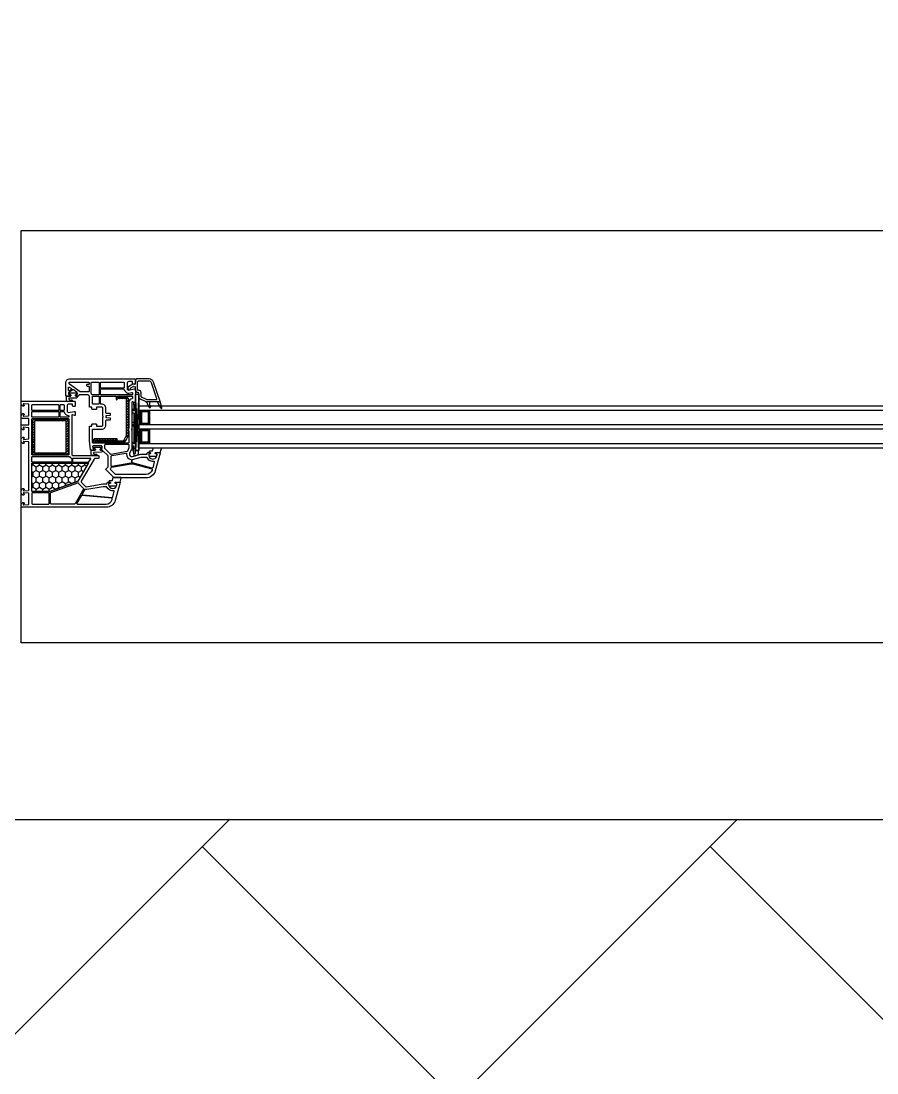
# Model space of a CAD drawing. Header units: millimetres. Extents: x 53645 to 137188, y 78097 to 135533.
# Drawn here: x 68931 to 69658, y 84488 to 85381 of the extents above; entities that cross this region are included whole.
import ezdxf

# ---------------------------------------------------------------- set-up
doc = ezdxf.new("R2010")
doc.units = ezdxf.units.MM
doc.layers.add('GP-POKRITIE1', color=7, linetype='Continuous', lineweight=9)

# ---------------------------------------------------------------- blocks, each defined once
blk = doc.blocks.new('3432')
h = blk.add_hatch()
h.set_pattern_fill('HONEY', color=0, angle=90, style=0)
h.set_pattern_definition([(90, (-10242.5072, 212.3572), (2.74963, 4.7625), [3.175, -6.35]), (330, (-10242.5072, 212.3572), (2.74963, -4.7625), [3.175, -6.35]), (30, (-10242.5072, 212.3572), (5.49926, 6e-07), [-6.35, 3.175])])
h.paths.add_polyline_path([(-10114.13, 302.59, -0.57735), (-10113.7, 301.84), (-10121.38, 288.53, 0.079163), (-10121.77, 287.5, -0.259107), (-10122.09, 287.14), (-10145.77, 278.52, -0.087489), (-10145.94, 278.49), (-10160.65, 278.49, -0.414214), (-10161.15, 278.99), (-10161.15, 302.09, -0.414214), (-10160.65, 302.59)])
at = {"color": 0}
for p, q in [((-10079.37, 365.65), (-10079.37, 367.27)), ((-10079.12, 367.7), (-10075.57, 369.75)), ((-10077.12, 366.55), (-10075.36, 367.56)), ((-10075.57, 369.75), (-10073.96, 369.47)), ((-10075.02, 367.62), (-10073.78, 367.4)), ((-10072.62, 374), (-10073.37, 373.25)), ((-10073.37, 369.96), (-10073.37, 373.25)), ((-10073.37, 364.6), (-10073.37, 366.91)), ((-10061.74, 374), (-10072.62, 374)), ((-10071.47, 364.9), (-10071.47, 371.6)), ((-10061.65, 372.1), (-10070.97, 372.1)), ((-10055.13, 357.06), (-10059.75, 370.68)), ((-10052.39, 354.9), (-10057.95, 371.29)), ((-10087.85, 358.76), (-10087.78, 358.83)), ((-10087.02, 357.33), (-10085.52, 358.83)), ((-10084.76, 357.33), (-10083.26, 358.83)), ((-10082.49, 357.33), (-10081.02, 358.8)), ((-10080.85, 356.71), (-10079.66, 357.9)), ((-10077.37, 365.65), (-10077.37, 366.11)), ((-10070.39, 313.17), (-10073.38, 361.18)), ((-10070.39, 361.18), (-10073.38, 313.17)), ((-10070.87, 362.5), (-10071.27, 362.5)), ((-10070.57, 364.4), (-10070.97, 364.4)), ((-10070.37, 358.92), (-10070.37, 362)), ((-10068.47, 358.92), (-10068.47, 362.3)), ((-10064.04, 356.45), (-10068.19, 358.47)), ((-10080.85, 354.45), (-10079.35, 355.95)), ((-10080.85, 352.19), (-10079.35, 353.69)), ((-10080.85, 349.92), (-10079.35, 351.42)), ((-10080.85, 347.66), (-10079.35, 349.16)), ((-10073.37, 353.61), (-10075.07, 354.07)), ((-10075.07, 354.07), (-10075.07, 351.67)), ((-10073.37, 351.67), (-10075.07, 351.67)), ((-10074.57, 351.67), (-10074.57, 346.97)), ((-10073.37, 310.65), (-10073.37, 353.61)), ((-10064.87, 354.74), (-10069.02, 356.76)), ((-10055.6, 356.4), (-10063.82, 356.4)), ((-10052.67, 354.5), (-10063.82, 354.5)), ((-10062.92, 352.48), (-10063.28, 354.5)), ((-10061.48, 354.32), (-10061.48, 354.5)), ((-10051.68, 349.2), (-10054.67, 354.5)), ((-10050.94, 349.5), (-10052.38, 354.88)), ((-10052.37, 354.8), (-10052.37, 354.8)), ((-10160.42, 338.68), (-10159.35, 339.75)), ((-10158.68, 338.3), (-10157.18, 339.8)), ((-10156.56, 338.3), (-10155.06, 339.8)), ((-10154.44, 338.3), (-10152.94, 339.8)), ((-10152.32, 338.3), (-10150.82, 339.8)), ((-10150.2, 338.3), (-10148.7, 339.8)), ((-10148.08, 338.3), (-10146.58, 339.8)), ((-10145.95, 338.3), (-10144.45, 339.8)), ((-10143.83, 338.3), (-10142.33, 339.8)), ((-10141.71, 338.3), (-10140.21, 339.8)), ((-10139.59, 338.3), (-10138.09, 339.8)), ((-10137.47, 338.3), (-10135.97, 339.8)), ((-10135.35, 338.3), (-10133.85, 339.8)), ((-10133.23, 338.3), (-10131.74, 339.78)), ((-10080.85, 345.4), (-10079.35, 346.9)), ((-10080.85, 343.13), (-10079.35, 344.63)), ((-10080.85, 340.87), (-10079.35, 342.37)), ((-10080.85, 338.61), (-10079.35, 340.11)), ((-10074.57, 347.97), (-10076.37, 347.97)), ((-10076.37, 347.97), (-10076.37, 316.97)), ((-10074.57, 346.97), (-10076.37, 346.97)), ((-10074.57, 344.97), (-10076.37, 344.97)), ((-10074.57, 344.97), (-10074.57, 318.97)), ((-10073.37, 341.2), (-10073.37, 317)), ((-10067.91, 347.28), (-10068.91, 347.28)), ((-10067.91, 346.28), (-10068.91, 346.28)), ((-10067.91, 346.28), (-10068.91, 346.28)), ((-10067.91, 345.28), (-10068.91, 345.28)), ((-10067.91, 344.28), (-10068.91, 344.28)), ((-10067.91, 343.28), (-10068.91, 343.28)), ((-10067.91, 342.28), (-10068.91, 342.28)), ((-10067.91, 341.28), (-10068.91, 341.28)), ((-10067.91, 340.28), (-10068.91, 340.28)), ((-10067.91, 346.28), (-10067.91, 347.28)), ((-10066.91, 347.28), (-10066.91, 346.28)), ((-10065.91, 347.28), (-10065.91, 346.28)), ((-10064.91, 347.28), (-10064.91, 346.28)), ((-10063.91, 347.28), (-10063.91, 346.28)), ((-10062.91, 347.28), (-10062.91, 346.28)), ((-10062.41, 347.28), (-10061.41, 347.28)), ((-10062.41, 346.28), (-10062.41, 347.28)), ((-10062.41, 346.28), (-10061.41, 346.28)), ((-10062.41, 346.28), (-10061.41, 346.28)), ((-10062.41, 345.28), (-10061.41, 345.28)), ((-10062.41, 344.28), (-10061.41, 344.28)), ((-10062.41, 343.28), (-10061.41, 343.28)), ((-10062.41, 342.28), (-10061.41, 342.28)), ((-10062.41, 341.28), (-10061.41, 341.28)), ((-10062.41, 340.28), (-10061.41, 340.28)), ((-10160.47, 336.51), (-10158.97, 338.01)), ((-10160.47, 334.39), (-10158.97, 335.89)), ((-10160.47, 332.27), (-10158.97, 333.77)), ((-10160.47, 330.15), (-10158.97, 331.65)), ((-10131.97, 337.43), (-10130.57, 338.83)), ((-10131.97, 335.31), (-10130.47, 336.81)), ((-10131.97, 333.19), (-10130.47, 334.69)), ((-10131.97, 331.07), (-10130.47, 332.57)), ((-10080.85, 336.35), (-10079.35, 337.85)), ((-10080.85, 334.08), (-10079.35, 335.58)), ((-10080.85, 331.82), (-10079.35, 333.32)), ((-10080.85, 329.56), (-10079.35, 331.06)), ((-10074.57, 336.97), (-10076.37, 336.97)), ((-10074.57, 334.97), (-10076.37, 334.97)), ((-10074.57, 333.97), (-10076.37, 333.97)), ((-10067.91, 339.28), (-10068.91, 339.28)), ((-10067.91, 338.28), (-10068.91, 338.28)), ((-10067.91, 337.28), (-10068.91, 337.28)), ((-10067.91, 336.28), (-10068.91, 336.28)), ((-10067.91, 331.28), (-10068.91, 331.28)), ((-10067.91, 336.28), (-10067.91, 335.28)), ((-10067.91, 330.28), (-10067.91, 331.28)), ((-10066.91, 336.28), (-10066.91, 335.28)), ((-10066.91, 331.28), (-10066.91, 330.28)), ((-10065.91, 336.28), (-10065.91, 335.28)), ((-10065.91, 331.28), (-10065.91, 330.28)), ((-10064.91, 336.28), (-10064.91, 335.28)), ((-10064.91, 331.28), (-10064.91, 330.28)), ((-10063.91, 336.28), (-10063.91, 335.28)), ((-10063.91, 331.28), (-10063.91, 330.28)), ((-10062.91, 336.28), (-10062.91, 335.28)), ((-10062.91, 331.28), (-10062.91, 330.28)), ((-10062.41, 339.28), (-10061.41, 339.28)), ((-10062.41, 338.28), (-10061.41, 338.28)), ((-10062.41, 337.28), (-10061.41, 337.28)), ((-10062.41, 336.28), (-10062.41, 335.28)), ((-10062.41, 336.28), (-10061.41, 336.28)), ((-10062.41, 331.28), (-10061.41, 331.28)), ((-10062.41, 330.28), (-10062.41, 331.28)), ((-10160.47, 328.02), (-10158.97, 329.52)), ((-10160.47, 325.9), (-10158.97, 327.4)), ((-10160.47, 323.78), (-10158.97, 325.28)), ((-10160.47, 321.66), (-10158.97, 323.16)), ((-10131.97, 328.95), (-10130.47, 330.45)), ((-10131.97, 326.83), (-10130.47, 328.33)), ((-10131.97, 324.7), (-10130.47, 326.2)), ((-10131.97, 322.58), (-10130.47, 324.08)), ((-10131.97, 320.46), (-10130.47, 321.96)), ((-10109, 321.78), (-10107.32, 323.45)), ((-10108.27, 320.24), (-10106.98, 321.53)), ((-10106.63, 321.87), (-10105.06, 323.45)), ((-10106.22, 320.03), (-10104.72, 321.53)), ((-10104.37, 321.87), (-10102.79, 323.45)), ((-10103.95, 320.03), (-10102.45, 321.53)), ((-10102.11, 321.87), (-10100.53, 323.45)), ((-10101.69, 320.03), (-10100.19, 321.53)), ((-10099.85, 321.87), (-10098.27, 323.45)), ((-10099.43, 320.03), (-10097.93, 321.53)), ((-10097.58, 321.87), (-10096, 323.45)), ((-10097.17, 320.03), (-10095.67, 321.53)), ((-10095.32, 321.87), (-10093.74, 323.45)), ((-10094.9, 320.03), (-10093.4, 321.53)), ((-10093.06, 321.87), (-10091.48, 323.45)), ((-10092.64, 320.03), (-10091.14, 321.53)), ((-10090.8, 321.87), (-10089.22, 323.45)), ((-10090.38, 320.03), (-10088.88, 321.53)), ((-10088.12, 320.03), (-10086.62, 321.53)), ((-10085.85, 320.03), (-10084.35, 321.53)), ((-10083.59, 320.03), (-10081.11, 322.51)), ((-10082.2, 323.68), (-10079.35, 326.53)), ((-10080.85, 327.3), (-10079.35, 328.8)), ((-10067.91, 330.28), (-10068.91, 330.28)), ((-10067.91, 330.28), (-10068.91, 330.28)), ((-10067.91, 329.28), (-10068.91, 329.28)), ((-10067.91, 328.28), (-10068.91, 328.28)), ((-10067.91, 327.28), (-10068.91, 327.28)), ((-10067.91, 326.28), (-10068.91, 326.28)), ((-10067.91, 325.28), (-10068.91, 325.28)), ((-10067.91, 324.28), (-10068.91, 324.28)), ((-10067.91, 323.28), (-10068.91, 323.28)), ((-10067.91, 322.28), (-10068.91, 322.28)), ((-10062.41, 330.28), (-10061.41, 330.28)), ((-10062.41, 330.28), (-10061.41, 330.28)), ((-10062.41, 329.28), (-10061.41, 329.28)), ((-10062.41, 328.28), (-10061.41, 328.28)), ((-10062.41, 327.28), (-10061.41, 327.28)), ((-10062.41, 326.28), (-10061.41, 326.28)), ((-10062.41, 325.28), (-10061.41, 325.28)), ((-10062.41, 324.28), (-10061.41, 324.28)), ((-10062.41, 323.28), (-10061.41, 323.28)), ((-10062.41, 322.28), (-10061.41, 322.28)), ((-10160.47, 319.54), (-10158.97, 321.04)), ((-10160.47, 317.42), (-10158.97, 318.92)), ((-10160.47, 315.3), (-10158.97, 316.8)), ((-10160.47, 313.17), (-10158.97, 314.67)), ((-10131.97, 318.34), (-10130.47, 319.84)), ((-10131.97, 316.22), (-10130.47, 317.72)), ((-10131.97, 314.1), (-10130.47, 315.6)), ((-10131.97, 311.98), (-10130.47, 313.48)), ((-10074.57, 319.97), (-10076.37, 319.97)), ((-10074.57, 318.97), (-10076.37, 318.97)), ((-10074.57, 316.97), (-10076.37, 316.97)), ((-10076.37, 316.97), (-10074.57, 310.37)), ((-10074.57, 318.97), (-10074.57, 319.57)), ((-10074.57, 310.37), (-10074.57, 316.97)), ((-10074.57, 310.65), (-10074.57, 316.97)), ((-10073.37, 314.97), (-10074.57, 314.97)), ((-10070.81, 312.87), (-10073.37, 312.87)), ((-10070.81, 309.82), (-10070.81, 312.87)), ((-10067.91, 321.28), (-10068.91, 321.28)), ((-10067.91, 320.28), (-10068.91, 320.28)), ((-10067.91, 320.28), (-10067.91, 319.28)), ((-10066.91, 320.28), (-10066.91, 319.28)), ((-10065.91, 320.28), (-10065.91, 319.28)), ((-10064.91, 320.28), (-10064.91, 319.28)), ((-10063.91, 320.28), (-10063.91, 319.28)), ((-10062.91, 320.28), (-10062.91, 319.28)), ((-10062.41, 321.28), (-10061.41, 321.28)), ((-10062.41, 320.28), (-10062.41, 319.28)), ((-10062.41, 320.28), (-10061.41, 320.28)), ((-10160.45, 311.07), (-10158.97, 312.55)), ((-10159.51, 309.9), (-10158.1, 311.3)), ((-10157.48, 309.8), (-10155.98, 311.3)), ((-10155.36, 309.8), (-10153.86, 311.3)), ((-10153.24, 309.8), (-10151.74, 311.3)), ((-10151.12, 309.8), (-10149.62, 311.3)), ((-10149, 309.8), (-10147.5, 311.3)), ((-10146.88, 309.8), (-10145.72, 310.95)), ((-10144.76, 309.8), (-10143.26, 311.3)), ((-10142.63, 309.8), (-10141.13, 311.3)), ((-10140.51, 309.8), (-10139.01, 311.3)), ((-10138.39, 309.8), (-10136.89, 311.3)), ((-10136.27, 309.8), (-10134.77, 311.3)), ((-10134.15, 309.8), (-10132.65, 311.3)), ((-10132.03, 309.8), (-10130.47, 311.36)), ((-10074.57, 310.37), (-10073.37, 310.65)), ((-10074.57, 310.39), (-10074.57, 308.52)), ((-10074.57, 308.52), (-10073.37, 308.85)), ((-10073.37, 309.14), (-10070.81, 309.82)), ((-10073.37, 308.85), (-10073.37, 309.14))]:
    blk.add_line(p, q, dxfattribs=at)
for points in [[(-10170.43, 500), (-8570.43, 500), (-8570.43, 150), (-10170.43, 150)], [(-10070.39, 315.18), (-10070.39, 313.17), (-10073.38, 313.17), (-10073.38, 361.18), (-10070.39, 361.18)], [(-9408.43, 347.28), (-10070.39, 347.28), (-10070.39, 351.28), (-9408.43, 351.28)], [(-10068.91, 347.28), (-10061.41, 347.28), (-10061.41, 335.28), (-10068.91, 335.28)], [(-10067.91, 346.28), (-10062.41, 346.28), (-10062.41, 336.28), (-10067.91, 336.28)], [(-9408.43, 331.28), (-10070.39, 331.28), (-10070.39, 335.28), (-9408.43, 335.28)], [(-10068.91, 331.28), (-10061.41, 331.28), (-10061.41, 319.28), (-10068.91, 319.28)], [(-10067.91, 330.28), (-10062.41, 330.28), (-10062.41, 320.28), (-10067.91, 320.28)], [(-9408.43, 315.28), (-10070.39, 315.28), (-10070.39, 319.28), (-9408.43, 319.28)]]:
    blk.add_lwpolyline(points, close=True, dxfattribs=at)
for points in [[(-10074.12, 374), (-10073.37, 373.25), (-10073.37, 372.75), (-10073.56, 369.97, -0.446275), (-10074.14, 369.51), (-10075.26, 369.7, -0.36397), (-10075.67, 370.2), (-10075.67, 371.2, 0.414214), (-10076.17, 371.7), (-10078.87, 371.7, 0.414214), (-10080.37, 370.2), (-10080.37, 365.43), (-10079.37, 364.43), (-10074.15, 365.49, -0.454146), (-10073.55, 365.03), (-10073.38, 362.41, -0.016582), (-10073.37, 362.21), (-10073.37, 354.3, -0.493145), (-10073.75, 354.01), (-10075.74, 354.54, 0.493145), (-10076.37, 354.06), (-10076.37, 331.71, -0.201513), (-10076.52, 331.36, 0.420084), (-10076.52, 330.64, -0.201513), (-10076.37, 330.29), (-10076.37, 315), (-10078.2, 310.8, 0.628383), (-10075.85, 308.07), (-10068.64, 310), (-10063.87, 310, 0.414214), (-10063.37, 310.5, -0.414214), (-10062.37, 311.5), (-10060.72, 311.5), (-10060.55, 311.2, -0.57735), (-10061.07, 310.3), (-10061.51, 310.3, 0.38517), (-10062, 309.85, 1.105542), (-10055.04, 309.85, 0.38517), (-10055.54, 310.3), (-10055.97, 310.3, -0.57735), (-10056.49, 311.2), (-10056.32, 311.5), (-10052.67, 311.5, -0.493145), (-10052.38, 311.12), (-10056.45, 295.93, -0.339454), (-10064.18, 290), (-10090.96, 290, -0.198912), (-10091.66, 290.29), (-10098.22, 296.85, -0.414214), (-10098.22, 297.56), (-10096.52, 299.27, 0.198912), (-10096.37, 299.62), (-10096.37, 308.29, 0.198912), (-10096.52, 308.65), (-10101.22, 313.35, 0.198912), (-10101.58, 313.5), (-10103.02, 313.5), (-10103.19, 313.8, -0.57735), (-10102.67, 314.7), (-10102.17, 314.7, 0.414214), (-10101.67, 315.2), (-10101.67, 316.6, 0.414214), (-10102.17, 317.1), (-10109.16, 317.1, 0.455633), (-10109.65, 316.53), (-10109.46, 315.13, 0.373972), (-10108.96, 314.7), (-10107.77, 314.7, -0.57735), (-10107.25, 313.8), (-10107.42, 313.5), (-10110.81, 313.5, -0.373885), (-10111.31, 313.93), (-10112.37, 321.5), (-10112.37, 333.6, -0.414214), (-10112.07, 333.9), (-10110.47, 333.9, 0.414214), (-10110.17, 334.2), (-10110.17, 335.6, -0.414214), (-10109.87, 335.9), (-10106.77, 335.9, -0.414214), (-10106.47, 335.6), (-10106.47, 334.4, 0.414214), (-10105.97, 333.9), (-10101.87, 333.9, 0.414214), (-10100.87, 334.9), (-10100.87, 341.29, -0.201513), (-10100.72, 341.64, 0.420084), (-10100.72, 342.36, -0.201513), (-10100.87, 342.71), (-10100.87, 349.1, 0.414214), (-10101.87, 350.1), (-10105.97, 350.1, 0.414214), (-10106.47, 349.6), (-10106.47, 348.4, -0.414214), (-10106.77, 348.1), (-10109.87, 348.1, -0.414214), (-10110.17, 348.4), (-10110.17, 349.8, 0.414214), (-10110.47, 350.1), (-10112.07, 350.1, -0.414214), (-10112.37, 350.4), (-10112.37, 359, 0.414214), (-10113.87, 360.5), (-10120.87, 360.5, 0.414214), (-10121.37, 360, -0.414214), (-10121.87, 359.5), (-10124.02, 359.5), (-10124.19, 359.8, -0.57735), (-10123.67, 360.7), (-10123.17, 360.7, 0.414214), (-10122.67, 361.2), (-10122.67, 362.17, 0.244698), (-10122.88, 362.58), (-10125.93, 364.72, 0.315299), (-10126.51, 364.72), (-10129.86, 362.37, 0.244698), (-10130.07, 361.96), (-10130.07, 361.2, 0.414214), (-10129.57, 360.7), (-10128.77, 360.7, -0.57735), (-10128.25, 359.8), (-10128.42, 359.5), (-10132.07, 359.5, -0.414214), (-10132.37, 359.8), (-10132.37, 371, -0.414214), (-10129.37, 374)], [(-10127.68, 365.94, -0.520567), (-10127.68, 365.12), (-10129.28, 363.99, -0.606815), (-10130.07, 364.4), (-10130.07, 366.65, -0.606815), (-10129.28, 367.06)], [(-10113.07, 371.2, -0.414214), (-10112.57, 370.7), (-10112.57, 369.7, -0.414214), (-10113.07, 369.2), (-10114.37, 369.2, 0.414214), (-10114.87, 368.7), (-10114.87, 368.5, 0.414214), (-10114.37, 368), (-10113.07, 368, -0.414214), (-10112.57, 367.5), (-10112.57, 363.49, -0.436376), (-10113.11, 362.99, 0.01877), (-10113.37, 363), (-10119.84, 363, -0.153915), (-10120.12, 363.09), (-10129.36, 369.56, -0.244698), (-10129.57, 369.97), (-10129.57, 370.7, -0.414214), (-10129.07, 371.2)], [(-10104.67, 371.2, -0.414214), (-10104.17, 370.7), (-10104.17, 361, -0.414214), (-10104.67, 360.5), (-10109.84, 360.5, -0.284915), (-10110.29, 360.78, 0.045769), (-10110.67, 361.4, -0.162278), (-10110.77, 361.7), (-10110.77, 370.7, -0.414214), (-10110.27, 371.2)], [(-10083.37, 371.2, -0.414214), (-10082.87, 370.7), (-10082.87, 366.7, -0.414214), (-10083.37, 366.2), (-10102.57, 366.2, -0.414214), (-10103.07, 366.7), (-10103.07, 370.7, -0.414214), (-10102.57, 371.2)], [(-10129.24, 360.68, -0.414214), (-10129.74, 361.18, -0.054959), (-10129.65, 361.94, -0.351258), (-10129.46, 362.1), (-10123.02, 362.1, -0.351258), (-10122.82, 361.94, -0.054959), (-10122.74, 361.18, -0.414214), (-10123.24, 360.68), (-10123.69, 360.68, 0.57735), (-10124.21, 359.78), (-10124.03, 359.48), (-10122.57, 359.48, -0.414214), (-10122.37, 359.28), (-10122.37, 358.81, -0.407864), (-10123.35, 357.81), (-10129.56, 357.68, 0.433601), (-10129.95, 357.24), (-10129.92, 356.92, 0.363714), (-10129.19, 356.19), (-10128.23, 356.11, 0.169782), (-10128.04, 356.16, -1.241435), (-10127.59, 354.99), (-10130.67, 354.99, -0.414214), (-10131.87, 356.19), (-10131.87, 359.18, -0.414214), (-10131.57, 359.48), (-10128.44, 359.48), (-10128.27, 359.78, 0.57735), (-10128.79, 360.68)], [(-10104.67, 359.4, -0.414214), (-10104.17, 358.9), (-10104.17, 353.1, -0.414214), (-10104.67, 352.6), (-10109.37, 352.6, -0.414214), (-10109.87, 353.1), (-10109.87, 358.9, -0.414214), (-10109.37, 359.4)], [(-10090.17, 359.4, -0.414214), (-10089.67, 358.9), (-10089.67, 356.9, 1), (-10088.67, 356.9), (-10088.67, 358.9, -0.414214), (-10088.17, 359.4), (-10076.37, 359.4, -0.414214), (-10075.87, 358.9), (-10075.87, 357.61, -0.387795), (-10076.33, 357.11, 0.387795), (-10078.87, 354.32), (-10078.87, 332.31, 0.229416), (-10078.87, 329.69), (-10078.87, 320.1, -0.414214), (-10079.37, 319.6), (-10109.15, 319.6, -0.373972), (-10109.64, 320.03), (-10109.87, 321.64, -0.034844), (-10109.87, 321.71), (-10109.87, 330.9, -0.414214), (-10109.37, 331.4), (-10101.87, 331.4, 0.414214), (-10098.37, 334.9), (-10098.37, 338.72, -0.39896), (-10097.9, 339.22), (-10094.84, 339.38, 0.39896), (-10094.37, 339.87), (-10094.37, 340.31, 0.39896), (-10094.84, 340.8), (-10097.64, 340.95, -0.442836), (-10098.11, 341.52, 0.074681), (-10098.11, 342.48, -0.442836), (-10097.64, 343.05), (-10094.84, 343.2, 0.39896), (-10094.37, 343.69), (-10094.37, 344.13, 0.39896), (-10094.84, 344.62), (-10097.9, 344.78, -0.39896), (-10098.37, 345.28), (-10098.37, 349.1, 0.414214), (-10101.87, 352.6), (-10102.57, 352.6, -0.414214), (-10103.07, 353.1), (-10103.07, 358.9, -0.414214), (-10102.57, 359.4)], [(-10079.35, 356.83), (-10079.35, 326.5, -0.116434), (-10079.56, 325.61), (-10081.8, 321.13, -0.284079), (-10083.59, 320.03), (-10107.5, 320.03, -0.414214), (-10109, 321.53), (-10109, 321.95, -0.414214), (-10107.5, 323.45), (-10088.99, 323.45), (-10088.99, 321.87), (-10107.59, 321.87, 0.940252), (-10107.61, 321.53), (-10083.71, 321.53, 0.228035), (-10083.14, 321.81), (-10080.9, 326.28, 0.116434), (-10080.85, 326.5), (-10080.85, 356.83, 0.414214), (-10081.35, 357.33), (-10087.85, 357.33), (-10087.85, 358.83), (-10081.35, 358.83, -0.414214)], [(-10083.34, 365.5, -0.372896), (-10082.85, 365.07, 0.161969), (-10082.14, 363.66), (-10081.14, 362.66, 0.251647), (-10078.87, 361.98), (-10076.47, 362.47, -0.4743), (-10075.87, 361.98), (-10075.87, 361, -0.414214), (-10076.37, 360.5), (-10102.57, 360.5, -0.414214), (-10103.07, 361), (-10103.07, 365, -0.414214), (-10102.57, 365.5)], [(-10126.37, 309), (-10104.87, 309, -0.414214), (-10104.37, 308.5), (-10104.37, 307, -0.414214), (-10104.87, 306.5), (-10107.57, 306.5, 0.267949), (-10108.44, 306), (-10119.24, 287.29, 0.339454), (-10119.08, 286.09), (-10115.79, 282.8, 0.245592), (-10114.91, 282.52), (-10101.07, 284.95, -0.043661), (-10100.55, 285), (-10097.87, 285, 0.414214), (-10097.37, 285.5, -0.414214), (-10096.37, 286.5), (-10094.72, 286.5), (-10094.55, 286.2, -0.57735), (-10095.07, 285.3), (-10095.52, 285.3, 0.414214), (-10096.02, 284.8), (-10096.02, 284.5, 1), (-10089.02, 284.5), (-10089.02, 284.8, 0.414214), (-10089.52, 285.3), (-10089.97, 285.3, -0.57735), (-10090.49, 286.2), (-10090.32, 286.5), (-10086.67, 286.5, -0.493145), (-10086.38, 286.12), (-10090.45, 270.93, -0.339454), (-10098.18, 265), (-10169.87, 265, -0.414214), (-10170.37, 265.5), (-10170.37, 267.41), (-10170.37, 267.7), (-10168.87, 269.2), (-10168.37, 269.2, -0.414214), (-10167.87, 268.7), (-10167.87, 268.3, -0.198912), (-10167.93, 268.16), (-10168.58, 267.51, 0.700208), (-10168.34, 267), (-10164.13, 267.37, 0.388879), (-10163.67, 267.87), (-10163.67, 276.46, 0.388879), (-10164.13, 276.96), (-10168.04, 277.3, 0.700208), (-10168.28, 276.79), (-10167.93, 276.44, -0.198912), (-10167.87, 276.3), (-10167.87, 275.9, -0.414214), (-10168.37, 275.4), (-10168.87, 275.4), (-10170.37, 276.9), (-10170.37, 279.4), (-10168.87, 280.9), (-10168.37, 280.9, -0.414214), (-10167.87, 280.4), (-10167.87, 280, -0.198912), (-10167.93, 279.86), (-10168.28, 279.51, 0.700208), (-10168.04, 279), (-10164.13, 279.34, 0.388879), (-10163.67, 279.84), (-10163.67, 320.16, 0.388879), (-10164.13, 320.66), (-10168.04, 321, 0.700208), (-10168.28, 320.49), (-10167.93, 320.14, -0.198912), (-10167.87, 320), (-10167.87, 319.6, -0.414214), (-10168.37, 319.1), (-10168.87, 319.1), (-10170.37, 320.6), (-10170.37, 323.1), (-10168.87, 324.6), (-10168.37, 324.6, -0.414214), (-10167.87, 324.1), (-10167.87, 323.7, -0.198912), (-10167.93, 323.56), (-10168.28, 323.21, 0.700208), (-10168.04, 322.7), (-10164.13, 323.04, 0.388879), (-10163.67, 323.54), (-10163.67, 332.13, 0.388879), (-10164.13, 332.63), (-10168.34, 333, 0.700208), (-10168.58, 332.49), (-10167.93, 331.84, -0.198912), (-10167.87, 331.7), (-10167.87, 331.3, -0.414214), (-10168.37, 330.8), (-10168.87, 330.8), (-10170.37, 332.3), (-10170.37, 332.59), (-10170.37, 334.5, -0.414214), (-10169.87, 335), (-10164.17, 335, 0.414214), (-10163.67, 335.5), (-10163.67, 339.9, 0.414214), (-10164.17, 340.4), (-10169.87, 340.4, -0.414214), (-10170.37, 340.9), (-10170.37, 343.1), (-10168.87, 344.6), (-10168.37, 344.6, -0.414214), (-10167.87, 344.1), (-10167.87, 343.7, -0.198912), (-10167.93, 343.56), (-10168.58, 342.91, 0.700208), (-10168.34, 342.4), (-10164.13, 342.77, 0.388879), (-10163.67, 343.27), (-10163.67, 352.13, 0.388879), (-10164.13, 352.63), (-10168.34, 353, 0.700208), (-10168.58, 352.49), (-10167.93, 351.84, -0.198912), (-10167.87, 351.7), (-10167.87, 351.3, -0.414214), (-10168.37, 350.8), (-10168.87, 350.8), (-10170.37, 352.3), (-10170.37, 352.59), (-10170.37, 354.5, -0.414214), (-10169.87, 355), (-10125.12, 355), (-10124.37, 354.25), (-10124.37, 353.75), (-10124.56, 350.97, -0.446275), (-10125.14, 350.51), (-10126.26, 350.7, -0.36397), (-10126.67, 351.2), (-10126.67, 352.2, 0.414214), (-10127.17, 352.7), (-10129.87, 352.7, 0.414214), (-10131.37, 351.2), (-10131.37, 346.43), (-10130.37, 345.43), (-10125.15, 346.49, -0.454146), (-10124.55, 346.03), (-10124.37, 343.32, -0.51393), (-10124.75, 343.01), (-10126.74, 343.54, 0.493145), (-10127.37, 343.06), (-10127.37, 310, 0.414214)], [(-10160.67, 347.2, -0.414214), (-10161.17, 347.7), (-10161.17, 351.7, -0.414214), (-10160.67, 352.2), (-10138.87, 352.2, -0.414214), (-10138.37, 351.7), (-10138.37, 347.7, -0.414214), (-10138.87, 347.2)], [(-10136.77, 347.2, -0.414214), (-10137.27, 347.7), (-10137.27, 351.7, -0.414214), (-10136.77, 352.2), (-10134.37, 352.2, -0.414214), (-10133.87, 351.7), (-10133.87, 347.7, -0.414214), (-10134.37, 347.2)], [(-10160.67, 341.5, -0.414214), (-10161.17, 342), (-10161.17, 346, -0.414214), (-10160.67, 346.5), (-10138.87, 346.5, -0.414214), (-10138.37, 346), (-10138.37, 342, -0.414214), (-10138.87, 341.5)], [(-10160.67, 309.4, -0.414214), (-10161.17, 309.9), (-10161.17, 319.1, 1), (-10161.17, 319.7), (-10161.17, 330.1, 1), (-10161.17, 330.7), (-10161.17, 339.9, -0.414214), (-10160.67, 340.4), (-10130.37, 340.4, -0.414214), (-10129.87, 339.9), (-10129.87, 309.9, -0.414214), (-10130.37, 309.4)], [(-10145.72, 311.3), (-10145.72, 309.8), (-10158.97, 309.8, -0.414214), (-10160.47, 311.3), (-10160.47, 338.3, -0.414214), (-10158.97, 339.8), (-10131.97, 339.8, -0.414214), (-10130.47, 338.3), (-10130.47, 311.3, -0.414214), (-10131.97, 309.8), (-10145.22, 309.8), (-10145.22, 311.3), (-10131.97, 311.3), (-10131.97, 338.3), (-10158.97, 338.3), (-10158.97, 311.3)], [(-10136.77, 341.5, -0.414214), (-10137.27, 342), (-10137.27, 346, -0.414214), (-10136.77, 346.5), (-10134.34, 346.5, -0.372896), (-10133.85, 346.07, 0.161969), (-10133.14, 344.66), (-10132.14, 343.66, 0.198912), (-10130.37, 342.93, -0.414214), (-10129.87, 342.43), (-10129.87, 342, -0.414214), (-10130.37, 341.5)], [(-10108.25, 314.68, -0.414214), (-10108.75, 315.18, -0.054959), (-10108.66, 315.94, -0.351258), (-10108.47, 316.1), (-10102.03, 316.1, -0.351258), (-10101.83, 315.94, -0.054959), (-10101.75, 315.18, -0.414214), (-10102.25, 314.68), (-10102.7, 314.68, 0.57735), (-10103.22, 313.78), (-10103.05, 313.48), (-10101.58, 313.48, -0.414214), (-10101.38, 313.28), (-10101.38, 312.81, -0.407864), (-10102.36, 311.81), (-10108.57, 311.68, 0.433601), (-10108.96, 311.24), (-10108.93, 310.92, 0.363714), (-10108.21, 310.19), (-10107.24, 310.11, 0.169782), (-10107.05, 310.16, -1.241435), (-10106.6, 308.99), (-10109.69, 308.99, -0.414214), (-10110.89, 310.19), (-10110.89, 313.18, -0.414214), (-10110.59, 313.48), (-10107.45, 313.48), (-10107.28, 313.78, 0.57735), (-10107.8, 314.68)], [(-10079.37, 318.5, -0.414214), (-10078.87, 318), (-10078.87, 315.63, -0.103244), (-10078.91, 315.43), (-10080.16, 312.58, -0.251284), (-10080.53, 312.28), (-10093.99, 309.91, -0.28183), (-10094.48, 310.1, 0.034736), (-10094.75, 310.41), (-10099.02, 314.69, -0.198912), (-10099.17, 315.04), (-10099.17, 318, -0.414214), (-10098.67, 318.5)], [(-10061.13, 312.61, 0.414214), (-10061.83, 311.91), (-10061.83, 311.81, 0.414214), (-10061.53, 311.51), (-10060.68, 311.51), (-10060.51, 311.21, -0.57735), (-10061.03, 310.31), (-10061.48, 310.31, 0.414214), (-10061.98, 309.81), (-10061.98, 309.51, 0.020024), (-10061.97, 309.23, 0.390947), (-10060.97, 308.31), (-10055.99, 308.31, 0.390947), (-10054.99, 309.23), (-10054.98, 309.51), (-10054.98, 309.81, 0.414214), (-10055.48, 310.31), (-10055.93, 310.31, -0.57735), (-10056.45, 311.21), (-10056.27, 311.51), (-10052.23, 311.51), (-10051.21, 314.9, 0.502334), (-10051.5, 315.28), (-10058.26, 315.28), (-10058.99, 312.85, -0.349418), (-10059.29, 312.61)], [(-10160.67, 303.3, -0.414214), (-10161.17, 303.8), (-10161.17, 307.8, -0.414214), (-10160.67, 308.3), (-10129.71, 308.3, -0.252264), (-10129.29, 308.07, 0.152167), (-10127.68, 306.76, -0.305615), (-10127.37, 306.29), (-10127.37, 303.8, -0.414214), (-10127.87, 303.3)], [(-10126.17, 303.3), (-10113.17, 303.3, 0.267949), (-10112.74, 303.55), (-10111.29, 306.05, 0.57735), (-10111.55, 306.5), (-10126.17, 306.5, 0.414214), (-10126.67, 306), (-10126.67, 303.8, 0.414214)], [(-10081.43, 311.01, -0.498043), (-10080.85, 310.46, 0.394481), (-10077.14, 305.57, -0.365019), (-10076.72, 305.07), (-10076.72, 303.12, -0.36397), (-10077.13, 302.62), (-10093.28, 299.77, -0.466308), (-10093.87, 300.27), (-10093.87, 308.39, -0.36397), (-10093.46, 308.89)], [(-10063.98, 307.5, -0.293253), (-10063.52, 307.21, 0.339137), (-10057.61, 304.08, -0.546119), (-10057.27, 303.7), (-10058.64, 298.6, -0.414214), (-10059.25, 298.24), (-10075.65, 302.64, -0.339454), (-10076.02, 303.12), (-10076.02, 305.05, -0.339454), (-10075.65, 305.53), (-10068.38, 307.48, -0.065543), (-10068.25, 307.5)], [(-10145.87, 278.5), (-10160.67, 278.5, -0.414214), (-10161.17, 279), (-10161.17, 302.1, -0.414214), (-10160.67, 302.6), (-10114.15, 302.6, -0.57735), (-10113.72, 301.85), (-10121.4, 288.54, 0.079163), (-10121.8, 287.51, -0.259107), (-10122.11, 287.15)], [(-10113.78, 302.59, -0.57735), (-10113.52, 302.14), (-10122.16, 287.19, -0.176327), (-10122.31, 287.06), (-10145.8, 278.51, -0.087489), (-10145.9, 278.49), (-10160.85, 278.49, -0.414214), (-10161.15, 278.79), (-10161.15, 302.29, -0.414214), (-10160.85, 302.59)], [(-10076.89, 301.95, -0.109518), (-10075.59, 301.9), (-10059.43, 297.57, -0.414214), (-10059.08, 296.95), (-10059.16, 296.65, -0.339454), (-10064.18, 292.8), (-10089.8, 292.8, -0.198912), (-10090.5, 293.09), (-10094.49, 297.08, -0.382222), (-10094.53, 297.75, 0.088112), (-10094.03, 298.67, -0.274835), (-10093.64, 299)], [(-10144.82, 267.8, -0.414214), (-10145.32, 268.3), (-10145.32, 277.18, -0.315299), (-10144.99, 277.65), (-10122.31, 285.91, -0.415199), (-10121.66, 285.61, 0.110369), (-10120.85, 284.32), (-10117.48, 280.95, -0.339454), (-10117.4, 280.35), (-10124.5, 268.05, -0.267949), (-10124.93, 267.8)], [(-10095.23, 287.56, 0.414214), (-10095.93, 286.86), (-10095.93, 286.76, 0.414214), (-10095.63, 286.46), (-10094.78, 286.46), (-10094.61, 286.16, -0.57735), (-10095.13, 285.26), (-10095.58, 285.26, 0.414214), (-10096.08, 284.76), (-10096.08, 284.46, 0.020024), (-10096.07, 284.18, 0.390947), (-10095.07, 283.26), (-10090.09, 283.26, 0.390947), (-10089.09, 284.18), (-10089.08, 284.46), (-10089.08, 284.76, 0.414214), (-10089.58, 285.26), (-10090.03, 285.26, -0.57735), (-10090.55, 286.16), (-10090.38, 286.46), (-10086.33, 286.46), (-10085.31, 289.85, 0.502334), (-10085.6, 290.23), (-10092.36, 290.23), (-10093.09, 287.8, -0.349418), (-10093.39, 287.56)], [(-10146.42, 268.3), (-10146.42, 276.9, 0.414214), (-10146.92, 277.4), (-10160.67, 277.4, 0.414214), (-10161.17, 276.9), (-10161.17, 268.3, 0.414214), (-10160.67, 267.8), (-10146.92, 267.8, 0.414214)], [(-10118.05, 275.6), (-10093.11, 273.42, 0.36397), (-10092.59, 273.79), (-10091.27, 278.7, 0.546119), (-10091.61, 279.08, -0.339137), (-10097.52, 282.21, 0.293253), (-10097.98, 282.5), (-10100.59, 282.5), (-10114.47, 280.05, -0.100742), (-10115.87, 280.09, 0.329802), (-10116.41, 279.85), (-10118.44, 276.35, 0.548619)], [(-10122.51, 267.8), (-10098.18, 267.8, 0.339454), (-10093.16, 271.65), (-10093.03, 272.12, 0.466308), (-10093.47, 272.75), (-10118.9, 274.97, 0.291473), (-10119.37, 274.72), (-10122.94, 268.55, 0.57735)]]:
    blk.add_lwpolyline(points, format="xyb", close=True, dxfattribs=at)
blk.add_lwpolyline([(-16750.47, 150), (-16750.47, 0), (0, 0), (0, 150)], dxfattribs=at)
for centre, radius, start, end in [((-10078.87, 367.27), 0.5, 120, 180), ((-10076.87, 366.11), 0.5, 120, 180), ((-10075.11, 367.13), 0.5, 80, 120), ((-10073.87, 369.96), 0.5, 260, 0), ((-10073.87, 366.91), 0.5, 0, 80), ((-10070.97, 371.6), 0.5, 90, 180), ((-10061.74, 370), 4, 18.74809, 90), ((-10061.74, 370), 2.1, 18.74809, 90), ((-10078.37, 365.65), 1, 180, 0), ((-10071.27, 364.6), 2.1, 180, 270), ((-10070.97, 364.9), 0.5, 180, 270), ((-10070.87, 362), 0.5, 0, 90), ((-10070.57, 362.3), 2.1, 0, 90), ((-10067.97, 358.92), 2.4, 180, 244.07953), ((-10067.97, 358.92), 0.5, 180, 244.07953), ((-10063.82, 356.9), 2.4, 244.07953, 270), ((-10063.82, 356.9), 0.5, 244.07953, 270), ((-10058, 353.34), 5, 190, 227.51402), ((-10053.48, 354.32), 8, 180, 209.41996), ((-10060.97, 350.1), 0.6, 227.51402, 29.41996), ((-10055.6, 356.9), 0.5, 270, 18.74809), ((-10052.67, 354.8), 0.3, 270, 18.74809), ((-10051.33, 349.4), 0.4, 209.48668, 15)]:
    blk.add_arc(centre, radius, start, end, dxfattribs=at)

msp = doc.modelspace()

# ---------------------------------------------------------------- hatches: boundary and pattern name
at = {"layer": 'GP-POKRITIE1', "ltscale": 100}
h = msp.add_hatch(dxfattribs=at)
h.set_pattern_fill('AR-HBONE', color=252, scale=3, angle=90)
h.set_pattern_definition([(135, (91714.96, -74594.3), (-431.0523, 7e-14), [914.4, -304.8]), (225, (91499.43, -74378.8), (-431.0523, 7e-14), [914.4, -304.8])])
h.paths.add_polyline_path([(61350.77, 95352.74), (73025.99, 95352.92), (73025.99, 96202.83), (77925.99, 96202.83), (77925.99, 95352.83), (89579.26, 95352.83), (83067.33, 84852.82), (80101.03, 84852.84), (80101.03, 83702.83), (59350.8, 83702.5), (59350.78, 84702.83), (76101.34, 84702.83), (76200.82, 84702.83), (79101.57, 84702.83), (79101.57, 87352.82), (83151.25, 87352.81), (83151.27, 88102.8), (83001.52, 88102.8), (83001.52, 93602.83), (83151.49, 93602.83), (83151.52, 94352.83), (76926.79, 94352.84), (76926.66, 95202.83), (73926.3, 95202.78), (73926.3, 94352.88), (61350.79, 94352.73)])

# ---------------------------------------------------------------- next in the draw order: block references
msp.add_blockref('3432', (79101.57, 84702.83))

doc.saveas('drawing.dxf')
